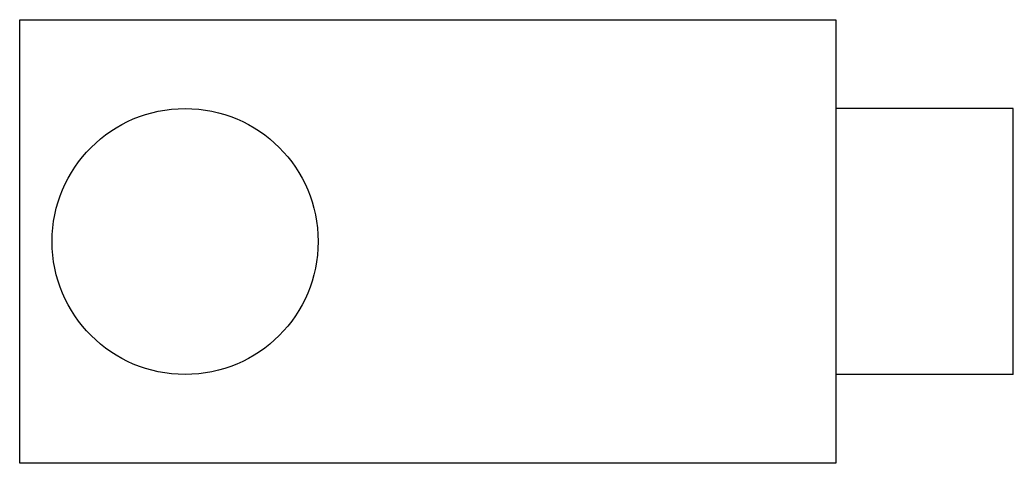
# Model space of a CAD drawing. Extents: x -0.099 to 0.125, y -0.05 to 0.05.
import ezdxf

# ---------------------------------------------------------------- set-up
doc = ezdxf.new("R2010")
doc.units = 0
doc.header["$MEASUREMENT"] = 0
doc.layers.add('CONDULETES', color=3, linetype='CONTINUOUS')

msp = doc.modelspace()

# ---------------------------------------------------------------- linework, layer by layer
at = {"layer": 'CONDULETES'}
for p, q in [((0.12534, 0.03028), (0.08534, 0.03028)), ((0.12534, -0.02972), (0.08534, -0.02972))]:
    msp.add_line(p, q, dxfattribs=at)
msp.add_lwpolyline([(-0.09866, 0.05028), (0.08534, 0.05028), (0.08534, -0.04972), (-0.09866, -0.04972)], close=True, dxfattribs=at)
msp.add_lwpolyline([(0.12534, -0.02972), (0.12534, 0.03028)], dxfattribs=at)
msp.add_circle((-0.06139, 0.00028), 0.03, dxfattribs=at)

doc.saveas('drawing.dxf')
